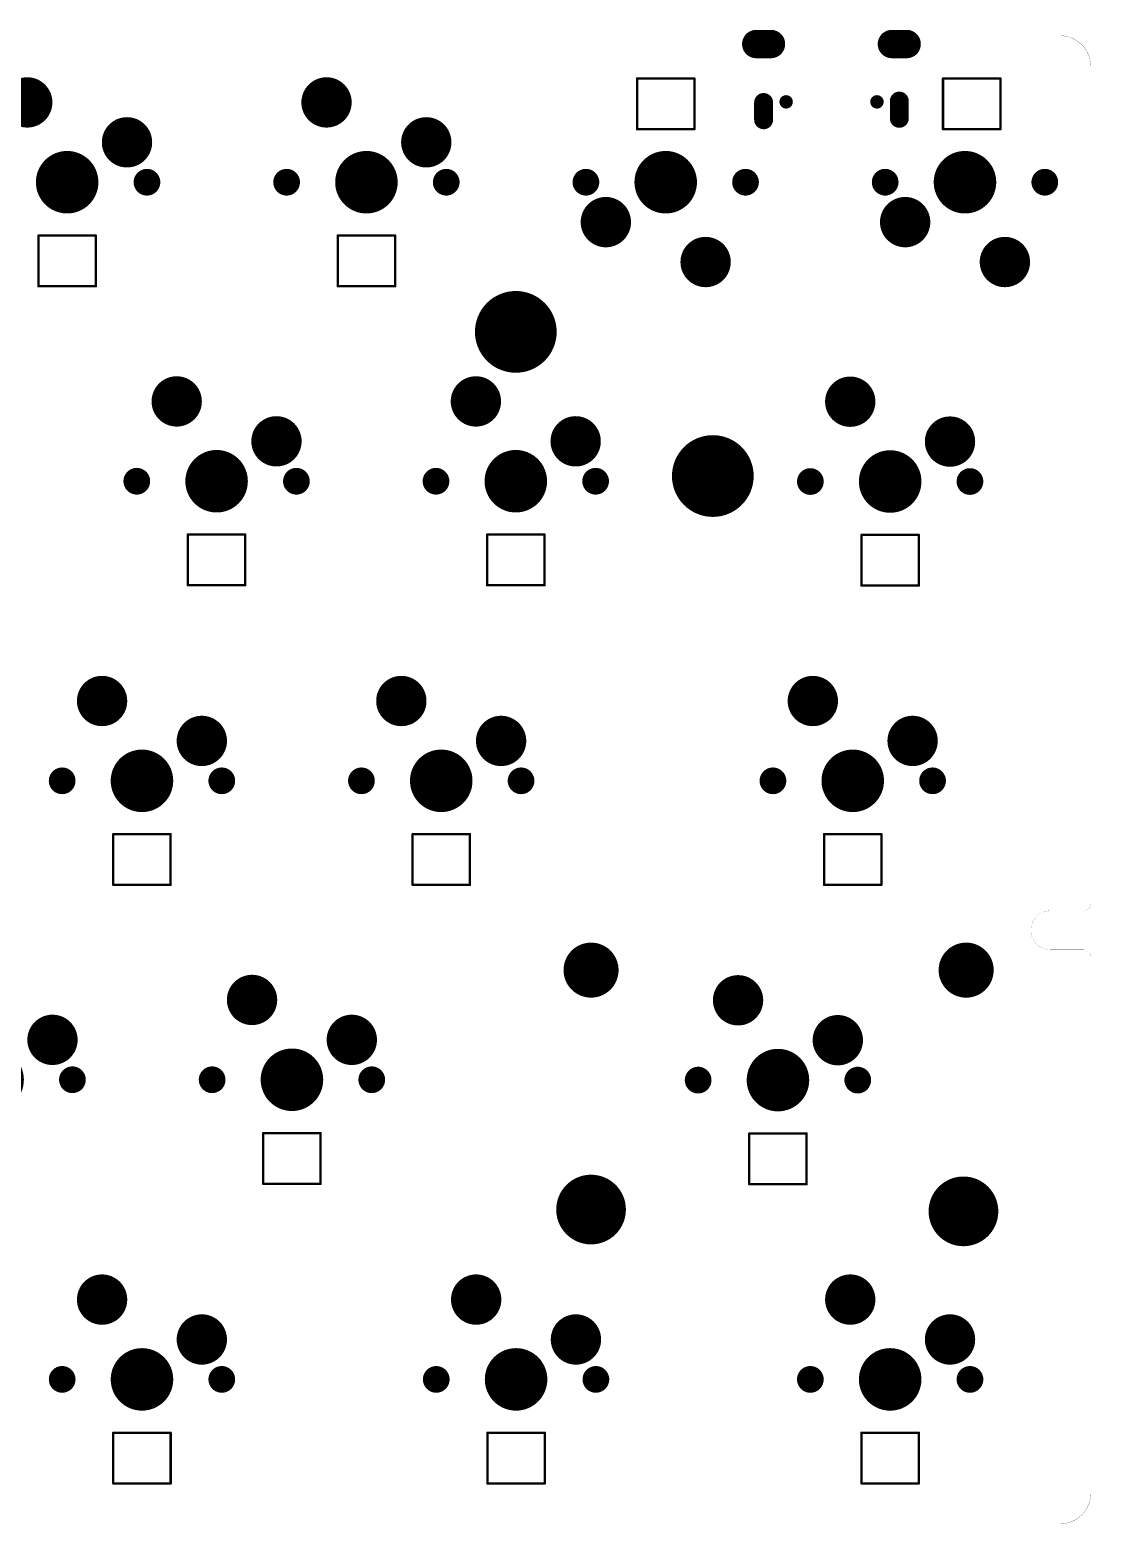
# Model space of a CAD drawing. Extents: x 1049 to 1332, y 1256 to 1351.
# Drawn here: x 1264 to 1331.5, y 1255.5 to 1350.6 of the extents above; entities that cross this region are included whole.
import ezdxf

# ---------------------------------------------------------------- set-up
doc = ezdxf.new("R2010")
doc.units = 0
doc.layers.get('0').update_dxf_attribs({"linetype": 'CONTINUOUS'})
for name, color, linetype in [('BOTTOMSOLDER', 6, 'CONTINUOUS'), ('KEEPOUTLAYER', 6, 'CONTINUOUS'), ('PADHOLELAYER', 156, 'CONTINUOUS')]:
    doc.layers.add(name, color=color, linetype=linetype)

# ---------------------------------------------------------------- blocks, each defined once
blk = doc.blocks.new('____87')
at = {"layer": 'BOTTOMSOLDER'}
for points, const_width in [([(-3.341, 5.08, 1), (-1.739, 5.08, 1)], 1.602), ([(3.009, 2.54, 1), (4.611, 2.54, 1)], 1.602), ([(-0.995, 0, 1), (0.995, 0, 1)], 1.99), ([(-5.505, 0, 1), (-4.655, 0, 1)], 0.85), ([(4.655, 0, 1), (5.505, 0, 1)], 0.85)]:
    blk.add_lwpolyline(points, format="xyb", close=True, dxfattribs=dict(at, const_width=const_width))
at = {"layer": 'PADHOLELAYER'}
for points, const_width in [([(-3.29, 5.08, 1), (-1.79, 5.08, 1)], 1.5), ([(3.06, 2.54, 1), (4.56, 2.54, 1)], 1.5), ([(-0.995, 0, 1), (0.995, 0, 1)], 1.99), ([(-5.505, 0, 1), (-4.655, 0, 1)], 0.85), ([(4.655, 0, 1), (5.505, 0, 1)], 0.85)]:
    blk.add_lwpolyline(points, format="xyb", close=True, dxfattribs=dict(at, const_width=const_width))
blk = doc.blocks.new('____88')
at = {"layer": 'BOTTOMSOLDER'}
for points, const_width in [([(-3.341, 5.08, 1), (-1.739, 5.08, 1)], 1.602), ([(3.009, 2.54, 1), (4.611, 2.54, 1)], 1.602), ([(-0.995, 0, 1), (0.995, 0, 1)], 1.99), ([(-5.505, 0, 1), (-4.655, 0, 1)], 0.85), ([(4.655, 0, 1), (5.505, 0, 1)], 0.85)]:
    blk.add_lwpolyline(points, format="xyb", close=True, dxfattribs=dict(at, const_width=const_width))
at = {"layer": 'PADHOLELAYER'}
for points, const_width in [([(-3.29, 5.08, 1), (-1.79, 5.08, 1)], 1.5), ([(3.06, 2.54, 1), (4.56, 2.54, 1)], 1.5), ([(-0.995, 0, 1), (0.995, 0, 1)], 1.99), ([(-5.505, 0, 1), (-4.655, 0, 1)], 0.85), ([(4.655, 0, 1), (5.505, 0, 1)], 0.85)]:
    blk.add_lwpolyline(points, format="xyb", close=True, dxfattribs=dict(at, const_width=const_width))
blk = doc.blocks.new('____89')
at = {"layer": 'BOTTOMSOLDER'}
for points, const_width in [([(-3.341, 5.08, 1), (-1.739, 5.08, 1)], 1.602), ([(3.009, 2.54, 1), (4.611, 2.54, 1)], 1.602), ([(-0.995, 0, 1), (0.995, 0, 1)], 1.99), ([(-5.505, 0, 1), (-4.655, 0, 1)], 0.85), ([(4.655, 0, 1), (5.505, 0, 1)], 0.85)]:
    blk.add_lwpolyline(points, format="xyb", close=True, dxfattribs=dict(at, const_width=const_width))
at = {"layer": 'PADHOLELAYER'}
for points, const_width in [([(-3.29, 5.08, 1), (-1.79, 5.08, 1)], 1.5), ([(3.06, 2.54, 1), (4.56, 2.54, 1)], 1.5), ([(-0.995, 0, 1), (0.995, 0, 1)], 1.99), ([(-5.505, 0, 1), (-4.655, 0, 1)], 0.85), ([(4.655, 0, 1), (5.505, 0, 1)], 0.85)]:
    blk.add_lwpolyline(points, format="xyb", close=True, dxfattribs=dict(at, const_width=const_width))
blk = doc.blocks.new('____97')
at = {"layer": 'BOTTOMSOLDER'}
for points, const_width in [([(-3.341, 5.08, 1), (-1.739, 5.08, 1)], 1.602), ([(3.009, 2.54, 1), (4.611, 2.54, 1)], 1.602), ([(-0.995, 0, 1), (0.995, 0, 1)], 1.99), ([(-5.505, 0, 1), (-4.655, 0, 1)], 0.85), ([(4.655, 0, 1), (5.505, 0, 1)], 0.85)]:
    blk.add_lwpolyline(points, format="xyb", close=True, dxfattribs=dict(at, const_width=const_width))
at = {"layer": 'PADHOLELAYER'}
for points, const_width in [([(-3.29, 5.08, 1), (-1.79, 5.08, 1)], 1.5), ([(3.06, 2.54, 1), (4.56, 2.54, 1)], 1.5), ([(-0.995, 0, 1), (0.995, 0, 1)], 1.99), ([(-5.505, 0, 1), (-4.655, 0, 1)], 0.85), ([(4.655, 0, 1), (5.505, 0, 1)], 0.85)]:
    blk.add_lwpolyline(points, format="xyb", close=True, dxfattribs=dict(at, const_width=const_width))
blk = doc.blocks.new('____105')
at = {"layer": 'BOTTOMSOLDER'}
for points, const_width in [([(-3.341, 5.08, 1), (-1.739, 5.08, 1)], 1.602), ([(3.009, 2.54, 1), (4.611, 2.54, 1)], 1.602), ([(-0.995, 0, 1), (0.995, 0, 1)], 1.99), ([(-5.505, 0, 1), (-4.655, 0, 1)], 0.85), ([(4.655, 0, 1), (5.505, 0, 1)], 0.85)]:
    blk.add_lwpolyline(points, format="xyb", close=True, dxfattribs=dict(at, const_width=const_width))
at = {"layer": 'PADHOLELAYER'}
for points, const_width in [([(-3.29, 5.08, 1), (-1.79, 5.08, 1)], 1.5), ([(3.06, 2.54, 1), (4.56, 2.54, 1)], 1.5), ([(-0.995, 0, 1), (0.995, 0, 1)], 1.99), ([(-5.505, 0, 1), (-4.655, 0, 1)], 0.85), ([(4.655, 0, 1), (5.505, 0, 1)], 0.85)]:
    blk.add_lwpolyline(points, format="xyb", close=True, dxfattribs=dict(at, const_width=const_width))
blk = doc.blocks.new('____107')
at = {"layer": 'BOTTOMSOLDER'}
for points, const_width in [([(-3.341, 5.08, 1), (-1.739, 5.08, 1)], 1.602), ([(3.009, 2.54, 1), (4.611, 2.54, 1)], 1.602), ([(-0.995, 0, 1), (0.995, 0, 1)], 1.99), ([(-5.505, 0, 1), (-4.655, 0, 1)], 0.85), ([(4.655, 0, 1), (5.505, 0, 1)], 0.85)]:
    blk.add_lwpolyline(points, format="xyb", close=True, dxfattribs=dict(at, const_width=const_width))
at = {"layer": 'PADHOLELAYER'}
for points, const_width in [([(-3.29, 5.08, 1), (-1.79, 5.08, 1)], 1.5), ([(3.06, 2.54, 1), (4.56, 2.54, 1)], 1.5), ([(-0.995, 0, 1), (0.995, 0, 1)], 1.99), ([(-5.505, 0, 1), (-4.655, 0, 1)], 0.85), ([(4.655, 0, 1), (5.505, 0, 1)], 0.85)]:
    blk.add_lwpolyline(points, format="xyb", close=True, dxfattribs=dict(at, const_width=const_width))
blk = doc.blocks.new('____110')
at = {"layer": 'BOTTOMSOLDER'}
for points, const_width in [([(-3.341, 5.08, 1), (-1.739, 5.08, 1)], 1.602), ([(3.009, 2.54, 1), (4.611, 2.54, 1)], 1.602), ([(-0.995, 0, 1), (0.995, 0, 1)], 1.99), ([(-5.505, 0, 1), (-4.655, 0, 1)], 0.85), ([(4.655, 0, 1), (5.505, 0, 1)], 0.85)]:
    blk.add_lwpolyline(points, format="xyb", close=True, dxfattribs=dict(at, const_width=const_width))
at = {"layer": 'PADHOLELAYER'}
for points, const_width in [([(-3.29, 5.08, 1), (-1.79, 5.08, 1)], 1.5), ([(3.06, 2.54, 1), (4.56, 2.54, 1)], 1.5), ([(-0.995, 0, 1), (0.995, 0, 1)], 1.99), ([(-5.505, 0, 1), (-4.655, 0, 1)], 0.85), ([(4.655, 0, 1), (5.505, 0, 1)], 0.85)]:
    blk.add_lwpolyline(points, format="xyb", close=True, dxfattribs=dict(at, const_width=const_width))
blk = doc.blocks.new('____114')
at = {"layer": 'BOTTOMSOLDER'}
for points, const_width in [([(-3.341, 5.08, 1), (-1.739, 5.08, 1)], 1.602), ([(3.009, 2.54, 1), (4.611, 2.54, 1)], 1.602), ([(-0.995, 0, 1), (0.995, 0, 1)], 1.99), ([(-5.505, 0, 1), (-4.655, 0, 1)], 0.85), ([(4.655, 0, 1), (5.505, 0, 1)], 0.85)]:
    blk.add_lwpolyline(points, format="xyb", close=True, dxfattribs=dict(at, const_width=const_width))
at = {"layer": 'PADHOLELAYER'}
for points, const_width in [([(-3.29, 5.08, 1), (-1.79, 5.08, 1)], 1.5), ([(3.06, 2.54, 1), (4.56, 2.54, 1)], 1.5), ([(-0.995, 0, 1), (0.995, 0, 1)], 1.99), ([(-5.505, 0, 1), (-4.655, 0, 1)], 0.85), ([(4.655, 0, 1), (5.505, 0, 1)], 0.85)]:
    blk.add_lwpolyline(points, format="xyb", close=True, dxfattribs=dict(at, const_width=const_width))
blk = doc.blocks.new('____115')
at = {"layer": 'BOTTOMSOLDER'}
for points, const_width in [([(-3.341, 5.08, 1), (-1.739, 5.08, 1)], 1.602), ([(3.009, 2.54, 1), (4.611, 2.54, 1)], 1.602), ([(-0.995, 0, 1), (0.995, 0, 1)], 1.99), ([(-5.505, 0, 1), (-4.655, 0, 1)], 0.85), ([(4.655, 0, 1), (5.505, 0, 1)], 0.85)]:
    blk.add_lwpolyline(points, format="xyb", close=True, dxfattribs=dict(at, const_width=const_width))
at = {"layer": 'PADHOLELAYER'}
for points, const_width in [([(-3.29, 5.08, 1), (-1.79, 5.08, 1)], 1.5), ([(3.06, 2.54, 1), (4.56, 2.54, 1)], 1.5), ([(-0.995, 0, 1), (0.995, 0, 1)], 1.99), ([(-5.505, 0, 1), (-4.655, 0, 1)], 0.85), ([(4.655, 0, 1), (5.505, 0, 1)], 0.85)]:
    blk.add_lwpolyline(points, format="xyb", close=True, dxfattribs=dict(at, const_width=const_width))
blk = doc.blocks.new('____124')
at = {"layer": 'BOTTOMSOLDER'}
for points, const_width in [([(-3.341, 5.08, 1), (-1.739, 5.08, 1)], 1.602), ([(3.009, 2.54, 1), (4.611, 2.54, 1)], 1.602), ([(-0.995, 0, 1), (0.995, 0, 1)], 1.99), ([(-5.505, 0, 1), (-4.655, 0, 1)], 0.85), ([(4.655, 0, 1), (5.505, 0, 1)], 0.85)]:
    blk.add_lwpolyline(points, format="xyb", close=True, dxfattribs=dict(at, const_width=const_width))
at = {"layer": 'PADHOLELAYER'}
for points, const_width in [([(-3.29, 5.08, 1), (-1.79, 5.08, 1)], 1.5), ([(3.06, 2.54, 1), (4.56, 2.54, 1)], 1.5), ([(-0.995, 0, 1), (0.995, 0, 1)], 1.99), ([(-5.505, 0, 1), (-4.655, 0, 1)], 0.85), ([(4.655, 0, 1), (5.505, 0, 1)], 0.85)]:
    blk.add_lwpolyline(points, format="xyb", close=True, dxfattribs=dict(at, const_width=const_width))
blk = doc.blocks.new('____130')
at = {"layer": 'BOTTOMSOLDER'}
for points, const_width in [([(-3.341, 5.08, 1), (-1.739, 5.08, 1)], 1.602), ([(3.009, 2.54, 1), (4.611, 2.54, 1)], 1.602), ([(-0.995, 0, 1), (0.995, 0, 1)], 1.99), ([(-5.505, 0, 1), (-4.655, 0, 1)], 0.85), ([(4.655, 0, 1), (5.505, 0, 1)], 0.85)]:
    blk.add_lwpolyline(points, format="xyb", close=True, dxfattribs=dict(at, const_width=const_width))
at = {"layer": 'PADHOLELAYER'}
for points, const_width in [([(-3.29, 5.08, 1), (-1.79, 5.08, 1)], 1.5), ([(3.06, 2.54, 1), (4.56, 2.54, 1)], 1.5), ([(-0.995, 0, 1), (0.995, 0, 1)], 1.99), ([(-5.505, 0, 1), (-4.655, 0, 1)], 0.85), ([(4.655, 0, 1), (5.505, 0, 1)], 0.85)]:
    blk.add_lwpolyline(points, format="xyb", close=True, dxfattribs=dict(at, const_width=const_width))
blk = doc.blocks.new('____136')
at = {"layer": 'BOTTOMSOLDER'}
for points, const_width in [([(-3.341, 5.08, 1), (-1.739, 5.08, 1)], 1.602), ([(3.009, 2.54, 1), (4.611, 2.54, 1)], 1.602), ([(-0.995, 0, 1), (0.995, 0, 1)], 1.99), ([(-5.505, 0, 1), (-4.655, 0, 1)], 0.85), ([(4.655, 0, 1), (5.505, 0, 1)], 0.85)]:
    blk.add_lwpolyline(points, format="xyb", close=True, dxfattribs=dict(at, const_width=const_width))
at = {"layer": 'PADHOLELAYER'}
for points, const_width in [([(-3.29, 5.08, 1), (-1.79, 5.08, 1)], 1.5), ([(3.06, 2.54, 1), (4.56, 2.54, 1)], 1.5), ([(-0.995, 0, 1), (0.995, 0, 1)], 1.99), ([(-5.505, 0, 1), (-4.655, 0, 1)], 0.85), ([(4.655, 0, 1), (5.505, 0, 1)], 0.85)]:
    blk.add_lwpolyline(points, format="xyb", close=True, dxfattribs=dict(at, const_width=const_width))
blk = doc.blocks.new('____137')
at = {"layer": 'BOTTOMSOLDER'}
for points, const_width in [([(-3.341, 5.08, 1), (-1.739, 5.08, 1)], 1.602), ([(3.009, 2.54, 1), (4.611, 2.54, 1)], 1.602), ([(-0.995, 0, 1), (0.995, 0, 1)], 1.99), ([(-5.505, 0, 1), (-4.655, 0, 1)], 0.85), ([(4.655, 0, 1), (5.505, 0, 1)], 0.85)]:
    blk.add_lwpolyline(points, format="xyb", close=True, dxfattribs=dict(at, const_width=const_width))
at = {"layer": 'PADHOLELAYER'}
for points, const_width in [([(-3.29, 5.08, 1), (-1.79, 5.08, 1)], 1.5), ([(3.06, 2.54, 1), (4.56, 2.54, 1)], 1.5), ([(-0.995, 0, 1), (0.995, 0, 1)], 1.99), ([(-5.505, 0, 1), (-4.655, 0, 1)], 0.85), ([(4.655, 0, 1), (5.505, 0, 1)], 0.85)]:
    blk.add_lwpolyline(points, format="xyb", close=True, dxfattribs=dict(at, const_width=const_width))
blk = doc.blocks.new('____139')
at = {"layer": 'BOTTOMSOLDER'}
for points, const_width in [([(-3.341, 5.08, 1), (-1.739, 5.08, 1)], 1.602), ([(3.009, 2.54, 1), (4.611, 2.54, 1)], 1.602), ([(-0.995, 0, 1), (0.995, 0, 1)], 1.99), ([(-5.505, 0, 1), (-4.655, 0, 1)], 0.85), ([(4.655, 0, 1), (5.505, 0, 1)], 0.85)]:
    blk.add_lwpolyline(points, format="xyb", close=True, dxfattribs=dict(at, const_width=const_width))
at = {"layer": 'PADHOLELAYER'}
for points, const_width in [([(-3.29, 5.08, 1), (-1.79, 5.08, 1)], 1.5), ([(3.06, 2.54, 1), (4.56, 2.54, 1)], 1.5), ([(-0.995, 0, 1), (0.995, 0, 1)], 1.99), ([(-5.505, 0, 1), (-4.655, 0, 1)], 0.85), ([(4.655, 0, 1), (5.505, 0, 1)], 0.85)]:
    blk.add_lwpolyline(points, format="xyb", close=True, dxfattribs=dict(at, const_width=const_width))
blk = doc.blocks.new('____140')
at = {"layer": 'BOTTOMSOLDER'}
for points, const_width in [([(-3.341, 5.08, 1), (-1.739, 5.08, 1)], 1.602), ([(3.009, 2.54, 1), (4.611, 2.54, 1)], 1.602), ([(-0.995, 0, 1), (0.995, 0, 1)], 1.99), ([(-5.505, 0, 1), (-4.655, 0, 1)], 0.85), ([(4.655, 0, 1), (5.505, 0, 1)], 0.85)]:
    blk.add_lwpolyline(points, format="xyb", close=True, dxfattribs=dict(at, const_width=const_width))
at = {"layer": 'PADHOLELAYER'}
for points, const_width in [([(-3.29, 5.08, 1), (-1.79, 5.08, 1)], 1.5), ([(3.06, 2.54, 1), (4.56, 2.54, 1)], 1.5), ([(-0.995, 0, 1), (0.995, 0, 1)], 1.99), ([(-5.505, 0, 1), (-4.655, 0, 1)], 0.85), ([(4.655, 0, 1), (5.505, 0, 1)], 0.85)]:
    blk.add_lwpolyline(points, format="xyb", close=True, dxfattribs=dict(at, const_width=const_width))
blk = doc.blocks.new('____142')
at = {"layer": 'BOTTOMSOLDER'}
for points, const_width in [([(-3.341, 5.08, 1), (-1.739, 5.08, 1)], 1.602), ([(3.009, 2.54, 1), (4.611, 2.54, 1)], 1.602), ([(-0.995, 0, 1), (0.995, 0, 1)], 1.99), ([(-5.505, 0, 1), (-4.655, 0, 1)], 0.85), ([(4.655, 0, 1), (5.505, 0, 1)], 0.85)]:
    blk.add_lwpolyline(points, format="xyb", close=True, dxfattribs=dict(at, const_width=const_width))
at = {"layer": 'PADHOLELAYER'}
for points, const_width in [([(-3.29, 5.08, 1), (-1.79, 5.08, 1)], 1.5), ([(3.06, 2.54, 1), (4.56, 2.54, 1)], 1.5), ([(-0.995, 0, 1), (0.995, 0, 1)], 1.99), ([(-5.505, 0, 1), (-4.655, 0, 1)], 0.85), ([(4.655, 0, 1), (5.505, 0, 1)], 0.85)]:
    blk.add_lwpolyline(points, format="xyb", close=True, dxfattribs=dict(at, const_width=const_width))
blk = doc.blocks.new('2X____147')
at = {"layer": 'BOTTOMSOLDER'}
for points, const_width in [([(-12.773, 7, 1), (-11.021, 7, 1)], 1.753), ([(11.103, 7, 1), (12.855, 7, 1)], 1.753), ([(-13.006, -8.24, 1), (-10.788, -8.24, 1)], 2.219), ([(10.697, -8.354, 1), (12.916, -8.354, 1)], 2.219)]:
    blk.add_lwpolyline(points, format="xyb", close=True, dxfattribs=dict(at, const_width=const_width))
at = {"layer": 'PADHOLELAYER'}
for points, const_width in [([(-12.659, 7, 1), (-11.135, 7, 1)], 1.524), ([(11.217, 7, 1), (12.741, 7, 1)], 1.524), ([(-12.892, -8.24, 1), (-10.902, -8.24, 1)], 1.99), ([(10.812, -8.354, 1), (12.802, -8.354, 1)], 1.99)]:
    blk.add_lwpolyline(points, format="xyb", close=True, dxfattribs=dict(at, const_width=const_width))
blk = doc.blocks.new('TYPE_C_2_153')
at = {"layer": 'BOTTOMSOLDER'}
for points, const_width in [([(-3.849, 1.551), (-4.789, 1.551)], 1.803), ([(4.787, 1.551), (3.847, 1.551)], 1.803), ([(-4.319, -2.169), (-4.319, -3.269)], 1.203), ([(4.319, -2.079), (4.319, -3.179)], 1.203)]:
    blk.add_lwpolyline(points, dxfattribs=dict(at, const_width=const_width))
for points, const_width in [([(-5.24, 1.551, 1), (-4.338, 1.551, 1)], 0.902), ([(-4.3, 1.551, 1), (-3.398, 1.551, 1)], 0.902), ([(3.396, 1.551, 1), (4.298, 1.551, 1)], 0.902), ([(4.336, 1.551, 1), (5.238, 1.551, 1)], 0.902), ([(-4.62, -2.169, 1), (-4.018, -2.169, 1)], 0.602), ([(-3.099, -2.129, 1), (-2.672, -2.129, 1)], 0.427), ([(2.681, -2.129, 1), (3.108, -2.129, 1)], 0.427), ([(4.018, -2.079, 1), (4.62, -2.079, 1)], 0.602), ([(-4.62, -3.269, 1), (-4.018, -3.269, 1)], 0.602), ([(4.018, -3.179, 1), (4.62, -3.179, 1)], 0.602)]:
    blk.add_lwpolyline(points, format="xyb", close=True, dxfattribs=dict(at, const_width=const_width))
at = {"layer": 'PADHOLELAYER'}
for points, const_width in [([(-4.544, 1.326), (-4.544, 1.776, -1), (-4.094, 1.776), (-4.094, 1.326, -1)], 0.15), ([(4.092, 1.326), (4.092, 1.776, -1), (4.542, 1.776), (4.542, 1.326, -1)], 0.15), ([(-3.048, -2.129, 1), (-2.723, -2.129, 1)], 0.325), ([(2.732, -2.129, 1), (3.057, -2.129, 1)], 0.325), ([(4.094, -3.104), (4.094, -2.154, -1), (4.544, -2.154), (4.544, -3.104, -1)], 0.15), ([(-4.544, -3.194), (-4.544, -2.244, -1), (-4.094, -2.244), (-4.094, -3.194, -1)], 0.15)]:
    blk.add_lwpolyline(points, format="xyb", close=True, dxfattribs=dict(at, const_width=const_width))
blk = doc.blocks.new('6028RGB_165')
at = {"layer": 'KEEPOUTLAYER', "const_width": 0.15}
for points in [[(1.826, 1.622), (-1.826, 1.622)], [(-1.826, 1.622), (-1.826, -1.604)], [(1.826, 1.622), (1.826, -1.604)], [(1.826, -1.604), (-1.826, -1.604)]]:
    blk.add_lwpolyline(points, dxfattribs=at)
at = {"layer": 'KEEPOUTLAYER', "const_width": 0.075}
for points in [[(-1.864, 1.622, 1), (-1.789, 1.622, 1)], [(-1.864, 1.622, 1), (-1.789, 1.622, 1)], [(1.789, 1.622, 1), (1.864, 1.622, 1)], [(1.789, 1.622, 1), (1.864, 1.622, 1)], [(-1.864, -1.604, 1), (-1.789, -1.604, 1)], [(-1.864, -1.604, 1), (-1.789, -1.604, 1)], [(1.789, -1.604, 1), (1.864, -1.604, 1)], [(1.789, -1.604, 1), (1.864, -1.604, 1)]]:
    blk.add_lwpolyline(points, format="xyb", close=True, dxfattribs=at)
blk = doc.blocks.new('6028RGB_166')
at = {"layer": 'KEEPOUTLAYER', "const_width": 0.15}
for points in [[(-1.826, 1.622), (-1.826, -1.604)], [(1.826, 1.622), (-1.826, 1.622)], [(1.826, 1.622), (1.826, -1.604)], [(1.826, -1.604), (-1.826, -1.604)]]:
    blk.add_lwpolyline(points, dxfattribs=at)
at = {"layer": 'KEEPOUTLAYER', "const_width": 0.075}
for points in [[(-1.864, 1.622, 1), (-1.789, 1.622, 1)], [(-1.864, 1.622, 1), (-1.789, 1.622, 1)], [(1.789, 1.622, 1), (1.864, 1.622, 1)], [(1.789, 1.622, 1), (1.864, 1.622, 1)], [(-1.864, -1.604, 1), (-1.789, -1.604, 1)], [(-1.864, -1.604, 1), (-1.789, -1.604, 1)], [(1.789, -1.604, 1), (1.864, -1.604, 1)], [(1.789, -1.604, 1), (1.864, -1.604, 1)]]:
    blk.add_lwpolyline(points, format="xyb", close=True, dxfattribs=at)
blk = doc.blocks.new('6028RGB_167')
at = {"layer": 'KEEPOUTLAYER', "const_width": 0.15}
for points in [[(1.826, 1.622), (-1.826, 1.622)], [(-1.826, 1.622), (-1.826, -1.604)], [(1.826, 1.622), (1.826, -1.604)], [(1.826, -1.604), (-1.826, -1.604)]]:
    blk.add_lwpolyline(points, dxfattribs=at)
at = {"layer": 'KEEPOUTLAYER', "const_width": 0.075}
for points in [[(-1.864, 1.622, 1), (-1.789, 1.622, 1)], [(-1.864, 1.622, 1), (-1.789, 1.622, 1)], [(1.789, 1.622, 1), (1.864, 1.622, 1)], [(1.789, 1.622, 1), (1.864, 1.622, 1)], [(-1.864, -1.604, 1), (-1.789, -1.604, 1)], [(-1.864, -1.604, 1), (-1.789, -1.604, 1)], [(1.789, -1.604, 1), (1.864, -1.604, 1)], [(1.789, -1.604, 1), (1.864, -1.604, 1)]]:
    blk.add_lwpolyline(points, format="xyb", close=True, dxfattribs=at)
blk = doc.blocks.new('6028RGB_168')
at = {"layer": 'KEEPOUTLAYER', "const_width": 0.15}
for points in [[(-1.826, 1.622), (-1.826, -1.604)], [(1.826, 1.622), (-1.826, 1.622)], [(1.826, 1.622), (1.826, -1.604)], [(1.826, -1.604), (-1.826, -1.604)]]:
    blk.add_lwpolyline(points, dxfattribs=at)
at = {"layer": 'KEEPOUTLAYER', "const_width": 0.075}
for points in [[(-1.864, 1.622, 1), (-1.789, 1.622, 1)], [(-1.864, 1.622, 1), (-1.789, 1.622, 1)], [(1.789, 1.622, 1), (1.864, 1.622, 1)], [(1.789, 1.622, 1), (1.864, 1.622, 1)], [(-1.864, -1.604, 1), (-1.789, -1.604, 1)], [(-1.864, -1.604, 1), (-1.789, -1.604, 1)], [(1.789, -1.604, 1), (1.864, -1.604, 1)], [(1.789, -1.604, 1), (1.864, -1.604, 1)]]:
    blk.add_lwpolyline(points, format="xyb", close=True, dxfattribs=at)
blk = doc.blocks.new('6028RGB_169')
at = {"layer": 'KEEPOUTLAYER', "const_width": 0.15}
for points in [[(1.826, 1.622), (-1.826, 1.622)], [(-1.826, 1.622), (-1.826, -1.604)], [(1.826, 1.622), (1.826, -1.604)], [(1.826, -1.604), (-1.826, -1.604)]]:
    blk.add_lwpolyline(points, dxfattribs=at)
at = {"layer": 'KEEPOUTLAYER', "const_width": 0.075}
for points in [[(-1.864, 1.622, 1), (-1.789, 1.622, 1)], [(-1.864, 1.622, 1), (-1.789, 1.622, 1)], [(1.789, 1.622, 1), (1.864, 1.622, 1)], [(1.789, 1.622, 1), (1.864, 1.622, 1)], [(-1.864, -1.604, 1), (-1.789, -1.604, 1)], [(-1.864, -1.604, 1), (-1.789, -1.604, 1)], [(1.789, -1.604, 1), (1.864, -1.604, 1)], [(1.789, -1.604, 1), (1.864, -1.604, 1)]]:
    blk.add_lwpolyline(points, format="xyb", close=True, dxfattribs=at)
blk = doc.blocks.new('6028RGB_170')
at = {"layer": 'KEEPOUTLAYER', "const_width": 0.15}
for points in [[(-1.826, 1.622), (-1.826, -1.604)], [(1.826, 1.622), (-1.826, 1.622)], [(1.826, 1.622), (1.826, -1.604)], [(1.826, -1.604), (-1.826, -1.604)]]:
    blk.add_lwpolyline(points, dxfattribs=at)
at = {"layer": 'KEEPOUTLAYER', "const_width": 0.075}
for points in [[(-1.864, 1.622, 1), (-1.789, 1.622, 1)], [(-1.864, 1.622, 1), (-1.789, 1.622, 1)], [(1.789, 1.622, 1), (1.864, 1.622, 1)], [(1.789, 1.622, 1), (1.864, 1.622, 1)], [(-1.864, -1.604, 1), (-1.789, -1.604, 1)], [(-1.864, -1.604, 1), (-1.789, -1.604, 1)], [(1.789, -1.604, 1), (1.864, -1.604, 1)], [(1.789, -1.604, 1), (1.864, -1.604, 1)]]:
    blk.add_lwpolyline(points, format="xyb", close=True, dxfattribs=at)
blk = doc.blocks.new('6028RGB_171')
at = {"layer": 'KEEPOUTLAYER', "const_width": 0.15}
for points in [[(1.826, 1.622), (-1.826, 1.622)], [(-1.826, 1.622), (-1.826, -1.604)], [(1.826, 1.622), (1.826, -1.604)], [(1.826, -1.604), (-1.826, -1.604)]]:
    blk.add_lwpolyline(points, dxfattribs=at)
at = {"layer": 'KEEPOUTLAYER', "const_width": 0.075}
for points in [[(-1.864, 1.622, 1), (-1.789, 1.622, 1)], [(-1.864, 1.622, 1), (-1.789, 1.622, 1)], [(1.789, 1.622, 1), (1.864, 1.622, 1)], [(1.789, 1.622, 1), (1.864, 1.622, 1)], [(-1.864, -1.604, 1), (-1.789, -1.604, 1)], [(-1.864, -1.604, 1), (-1.789, -1.604, 1)], [(1.789, -1.604, 1), (1.864, -1.604, 1)], [(1.789, -1.604, 1), (1.864, -1.604, 1)]]:
    blk.add_lwpolyline(points, format="xyb", close=True, dxfattribs=at)
blk = doc.blocks.new('6028RGB_172')
at = {"layer": 'KEEPOUTLAYER', "const_width": 0.15}
for points in [[(-1.826, 1.622), (-1.826, -1.604)], [(1.826, 1.622), (-1.826, 1.622)], [(1.826, 1.622), (1.826, -1.604)], [(1.826, -1.604), (-1.826, -1.604)]]:
    blk.add_lwpolyline(points, dxfattribs=at)
at = {"layer": 'KEEPOUTLAYER', "const_width": 0.075}
for points in [[(-1.864, 1.622, 1), (-1.789, 1.622, 1)], [(-1.864, 1.622, 1), (-1.789, 1.622, 1)], [(1.789, 1.622, 1), (1.864, 1.622, 1)], [(1.789, 1.622, 1), (1.864, 1.622, 1)], [(-1.864, -1.604, 1), (-1.789, -1.604, 1)], [(-1.864, -1.604, 1), (-1.789, -1.604, 1)], [(1.789, -1.604, 1), (1.864, -1.604, 1)], [(1.789, -1.604, 1), (1.864, -1.604, 1)]]:
    blk.add_lwpolyline(points, format="xyb", close=True, dxfattribs=at)
blk = doc.blocks.new('6028RGB_174')
at = {"layer": 'KEEPOUTLAYER', "const_width": 0.15}
for points in [[(-1.826, 1.622), (-1.826, -1.604)], [(1.826, 1.622), (-1.826, 1.622)], [(1.826, 1.622), (1.826, -1.604)], [(1.826, -1.604), (-1.826, -1.604)]]:
    blk.add_lwpolyline(points, dxfattribs=at)
at = {"layer": 'KEEPOUTLAYER', "const_width": 0.075}
for points in [[(-1.864, 1.622, 1), (-1.789, 1.622, 1)], [(-1.864, 1.622, 1), (-1.789, 1.622, 1)], [(1.789, 1.622, 1), (1.864, 1.622, 1)], [(1.789, 1.622, 1), (1.864, 1.622, 1)], [(-1.864, -1.604, 1), (-1.789, -1.604, 1)], [(-1.864, -1.604, 1), (-1.789, -1.604, 1)], [(1.789, -1.604, 1), (1.864, -1.604, 1)], [(1.789, -1.604, 1), (1.864, -1.604, 1)]]:
    blk.add_lwpolyline(points, format="xyb", close=True, dxfattribs=at)
blk = doc.blocks.new('6028RGB_175')
at = {"layer": 'KEEPOUTLAYER', "const_width": 0.15}
for points in [[(1.826, 1.622), (-1.826, 1.622)], [(-1.826, 1.622), (-1.826, -1.604)], [(1.826, 1.622), (1.826, -1.604)], [(1.826, -1.604), (-1.826, -1.604)]]:
    blk.add_lwpolyline(points, dxfattribs=at)
at = {"layer": 'KEEPOUTLAYER', "const_width": 0.075}
for points in [[(-1.864, 1.622, 1), (-1.789, 1.622, 1)], [(-1.864, 1.622, 1), (-1.789, 1.622, 1)], [(1.789, 1.622, 1), (1.864, 1.622, 1)], [(1.789, 1.622, 1), (1.864, 1.622, 1)], [(-1.864, -1.604, 1), (-1.789, -1.604, 1)], [(-1.864, -1.604, 1), (-1.789, -1.604, 1)], [(1.789, -1.604, 1), (1.864, -1.604, 1)], [(1.789, -1.604, 1), (1.864, -1.604, 1)]]:
    blk.add_lwpolyline(points, format="xyb", close=True, dxfattribs=at)
blk = doc.blocks.new('6028RGB_176')
at = {"layer": 'KEEPOUTLAYER', "const_width": 0.15}
for points in [[(-1.826, 1.622), (-1.826, -1.604)], [(1.826, 1.622), (-1.826, 1.622)], [(1.826, 1.622), (1.826, -1.604)], [(1.826, -1.604), (-1.826, -1.604)]]:
    blk.add_lwpolyline(points, dxfattribs=at)
at = {"layer": 'KEEPOUTLAYER', "const_width": 0.075}
for points in [[(-1.864, 1.622, 1), (-1.789, 1.622, 1)], [(-1.864, 1.622, 1), (-1.789, 1.622, 1)], [(1.789, 1.622, 1), (1.864, 1.622, 1)], [(1.789, 1.622, 1), (1.864, 1.622, 1)], [(-1.864, -1.604, 1), (-1.789, -1.604, 1)], [(-1.864, -1.604, 1), (-1.789, -1.604, 1)], [(1.789, -1.604, 1), (1.864, -1.604, 1)], [(1.789, -1.604, 1), (1.864, -1.604, 1)]]:
    blk.add_lwpolyline(points, format="xyb", close=True, dxfattribs=at)
blk = doc.blocks.new('6028RGB_180')
at = {"layer": 'KEEPOUTLAYER', "const_width": 0.15}
for points in [[(-1.826, 1.622), (-1.826, -1.604)], [(1.826, 1.622), (-1.826, 1.622)], [(1.826, 1.622), (1.826, -1.604)], [(1.826, -1.604), (-1.826, -1.604)]]:
    blk.add_lwpolyline(points, dxfattribs=at)
at = {"layer": 'KEEPOUTLAYER', "const_width": 0.075}
for points in [[(-1.864, 1.622, 1), (-1.789, 1.622, 1)], [(-1.864, 1.622, 1), (-1.789, 1.622, 1)], [(1.789, 1.622, 1), (1.864, 1.622, 1)], [(1.789, 1.622, 1), (1.864, 1.622, 1)], [(-1.864, -1.604, 1), (-1.789, -1.604, 1)], [(-1.864, -1.604, 1), (-1.789, -1.604, 1)], [(1.789, -1.604, 1), (1.864, -1.604, 1)], [(1.789, -1.604, 1), (1.864, -1.604, 1)]]:
    blk.add_lwpolyline(points, format="xyb", close=True, dxfattribs=at)
blk = doc.blocks.new('6028RGB_224')
at = {"layer": 'KEEPOUTLAYER', "const_width": 0.15}
for points in [[(-1.826, 1.622), (-1.826, -1.604)], [(1.826, 1.622), (-1.826, 1.622)], [(1.826, 1.622), (1.826, -1.604)], [(1.826, -1.604), (-1.826, -1.604)]]:
    blk.add_lwpolyline(points, dxfattribs=at)
at = {"layer": 'KEEPOUTLAYER', "const_width": 0.075}
for points in [[(-1.864, 1.622, 1), (-1.789, 1.622, 1)], [(-1.864, 1.622, 1), (-1.789, 1.622, 1)], [(1.789, 1.622, 1), (1.864, 1.622, 1)], [(1.789, 1.622, 1), (1.864, 1.622, 1)], [(-1.864, -1.604, 1), (-1.789, -1.604, 1)], [(-1.864, -1.604, 1), (-1.789, -1.604, 1)], [(1.789, -1.604, 1), (1.864, -1.604, 1)], [(1.789, -1.604, 1), (1.864, -1.604, 1)]]:
    blk.add_lwpolyline(points, format="xyb", close=True, dxfattribs=at)
blk = doc.blocks.new('6028RGB_225')
at = {"layer": 'KEEPOUTLAYER', "const_width": 0.15}
for points in [[(1.826, 1.622), (-1.826, 1.622)], [(-1.826, 1.622), (-1.826, -1.604)], [(1.826, 1.622), (1.826, -1.604)], [(1.826, -1.604), (-1.826, -1.604)]]:
    blk.add_lwpolyline(points, dxfattribs=at)
at = {"layer": 'KEEPOUTLAYER', "const_width": 0.075}
for points in [[(-1.864, 1.622, 1), (-1.789, 1.622, 1)], [(-1.864, 1.622, 1), (-1.789, 1.622, 1)], [(1.789, 1.622, 1), (1.864, 1.622, 1)], [(1.789, 1.622, 1), (1.864, 1.622, 1)], [(-1.864, -1.604, 1), (-1.789, -1.604, 1)], [(-1.864, -1.604, 1), (-1.789, -1.604, 1)], [(1.789, -1.604, 1), (1.864, -1.604, 1)], [(1.789, -1.604, 1), (1.864, -1.604, 1)]]:
    blk.add_lwpolyline(points, format="xyb", close=True, dxfattribs=at)
blk = doc.blocks.new('6028RGB_226')
at = {"layer": 'KEEPOUTLAYER', "const_width": 0.15}
for points in [[(-1.826, 1.622), (-1.826, -1.604)], [(1.826, 1.622), (-1.826, 1.622)], [(1.826, 1.622), (1.826, -1.604)], [(1.826, -1.604), (-1.826, -1.604)]]:
    blk.add_lwpolyline(points, dxfattribs=at)
at = {"layer": 'KEEPOUTLAYER', "const_width": 0.075}
for points in [[(-1.864, 1.622, 1), (-1.789, 1.622, 1)], [(-1.864, 1.622, 1), (-1.789, 1.622, 1)], [(1.789, 1.622, 1), (1.864, 1.622, 1)], [(1.789, 1.622, 1), (1.864, 1.622, 1)], [(-1.864, -1.604, 1), (-1.789, -1.604, 1)], [(-1.864, -1.604, 1), (-1.789, -1.604, 1)], [(1.789, -1.604, 1), (1.864, -1.604, 1)], [(1.789, -1.604, 1), (1.864, -1.604, 1)]]:
    blk.add_lwpolyline(points, format="xyb", close=True, dxfattribs=at)

msp = doc.modelspace()

# ---------------------------------------------------------------- linework, layer by layer
at = {"layer": 'BOTTOMSOLDER', "const_width": 2.602}
for points in [[(1293.591, 1331.389, 1), (1296.193, 1331.389, 1)], [(1306.132, 1322.213, 1), (1308.734, 1322.213, 1)]]:
    msp.add_lwpolyline(points, format="xyb", close=True, dxfattribs=at)
at = {"layer": 'KEEPOUTLAYER', "const_width": 0.00635}
for points in [[(1050.756, 1350.244), (1329.506, 1350.244)], [(1331.506, 1295.046), (1331.506, 1348.244)], [(1328.924, 1294.546), (1331.006, 1294.546)], [(1328.924, 1292.057), (1331.006, 1292.057)], [(1331.506, 1257.509), (1331.506, 1291.557)], [(1050.756, 1255.509), (1329.506, 1255.509)]]:
    msp.add_lwpolyline(points, dxfattribs=at)
at = {"layer": 'KEEPOUTLAYER'}
for points, const_width in [([(1329.506, 1350.244, -0.414214), (1331.506, 1348.244)], 0.0127), ([(1328.924, 1292.057, -1), (1328.924, 1294.546)], 0.00635), ([(1331.506, 1295.046, -0.414214), (1331.006, 1294.546)], 0.00635), ([(1331.006, 1292.057, -0.414214), (1331.506, 1291.557)], 0.00635), ([(1331.506, 1257.509, -0.414214), (1329.506, 1255.509)], 0.0127)]:
    msp.add_lwpolyline(points, format="xyb", dxfattribs=dict(at, const_width=const_width))
for points, const_width in [([(1329.503, 1350.244, 1), (1329.509, 1350.244, 1)], 0.00635), ([(1329.504, 1350.244, 1), (1329.508, 1350.244, 1)], 0.00317), ([(1331.503, 1348.244, 1), (1331.509, 1348.244, 1)], 0.00635), ([(1331.504, 1348.244, 1), (1331.508, 1348.244, 1)], 0.00317), ([(1328.923, 1294.546, 1), (1328.926, 1294.546, 1)], 0.00317), ([(1328.923, 1294.546, 1), (1328.926, 1294.546, 1)], 0.00317), ([(1331.004, 1294.546, 1), (1331.008, 1294.546, 1)], 0.00317), ([(1331.004, 1294.546, 1), (1331.008, 1294.546, 1)], 0.00317), ([(1331.504, 1295.046, 1), (1331.508, 1295.046, 1)], 0.00317), ([(1331.504, 1295.046, 1), (1331.508, 1295.046, 1)], 0.00317), ([(1328.923, 1292.057, 1), (1328.926, 1292.057, 1)], 0.00317), ([(1328.923, 1292.057, 1), (1328.926, 1292.057, 1)], 0.00317), ([(1331.004, 1292.057, 1), (1331.008, 1292.057, 1)], 0.00317), ([(1331.004, 1292.057, 1), (1331.008, 1292.057, 1)], 0.00317), ([(1331.504, 1291.557, 1), (1331.508, 1291.557, 1)], 0.00317), ([(1331.504, 1291.557, 1), (1331.508, 1291.557, 1)], 0.00317), ([(1331.503, 1257.509, 1), (1331.509, 1257.509, 1)], 0.00635), ([(1331.504, 1257.509, 1), (1331.508, 1257.509, 1)], 0.00317), ([(1329.503, 1255.509, 1), (1329.509, 1255.509, 1)], 0.00635), ([(1329.504, 1255.509, 1), (1329.508, 1255.509, 1)], 0.00317)]:
    msp.add_lwpolyline(points, format="xyb", close=True, dxfattribs=dict(at, const_width=const_width))
at = {"layer": 'PADHOLELAYER', "const_width": 0.625}
for points in [[(1293.954, 1332.326), (1295.83, 1332.326, -1), (1295.83, 1330.452), (1293.954, 1330.452, -1)], [(1306.495, 1323.15), (1308.371, 1323.15, -1), (1308.371, 1321.276), (1306.495, 1321.276, -1)]]:
    msp.add_lwpolyline(points, format="xyb", close=True, dxfattribs=at)

# ---------------------------------------------------------------- block references
for name, p in [('TYPE_C_2_153', (1314.985, 1348.158)), ('____89', (1266.334, 1340.914)), ('____88', (1285.384, 1340.914)), ('____110', (1275.847, 1321.882)), ('____105', (1294.892, 1321.882)), ('____107', (1318.721, 1321.864)), ('____124', (1271.096, 1302.813)), ('____114', (1290.146, 1302.813)), ('____115', (1316.34, 1302.813)), ('2X____147', (1311.579, 1283.764)), ('____136', (1261.59, 1283.786)), ('____137', (1280.643, 1283.786)), ('____130', (1311.579, 1283.764)), ('____139', (1271.097, 1264.714)), ('____142', (1294.909, 1264.714)), ('____140', (1318.721, 1264.714))]:
    msp.add_blockref(name, p)
at = {"rotation": 180}
for name, p in [('6028RGB_172', (1304.434, 1345.914)), ('6028RGB_168', (1323.911, 1345.914)), ('____87', (1304.434, 1340.914)), ('____97', (1323.484, 1340.914)), ('6028RGB_180', (1266.334, 1335.914)), ('6028RGB_176', (1285.384, 1335.914)), ('6028RGB_175', (1275.847, 1316.882)), ('6028RGB_171', (1294.892, 1316.882)), ('6028RGB_167', (1318.721, 1316.864)), ('6028RGB_174', (1271.096, 1297.813)), ('6028RGB_170', (1290.146, 1297.813)), ('6028RGB_166', (1316.34, 1297.813)), ('6028RGB_169', (1280.643, 1278.786)), ('6028RGB_165', (1311.579, 1278.764)), ('6028RGB_224', (1271.097, 1259.714)), ('6028RGB_225', (1294.909, 1259.714)), ('6028RGB_226', (1318.721, 1259.714))]:
    msp.add_blockref(name, p, dxfattribs=at)

doc.saveas('drawing.dxf')
